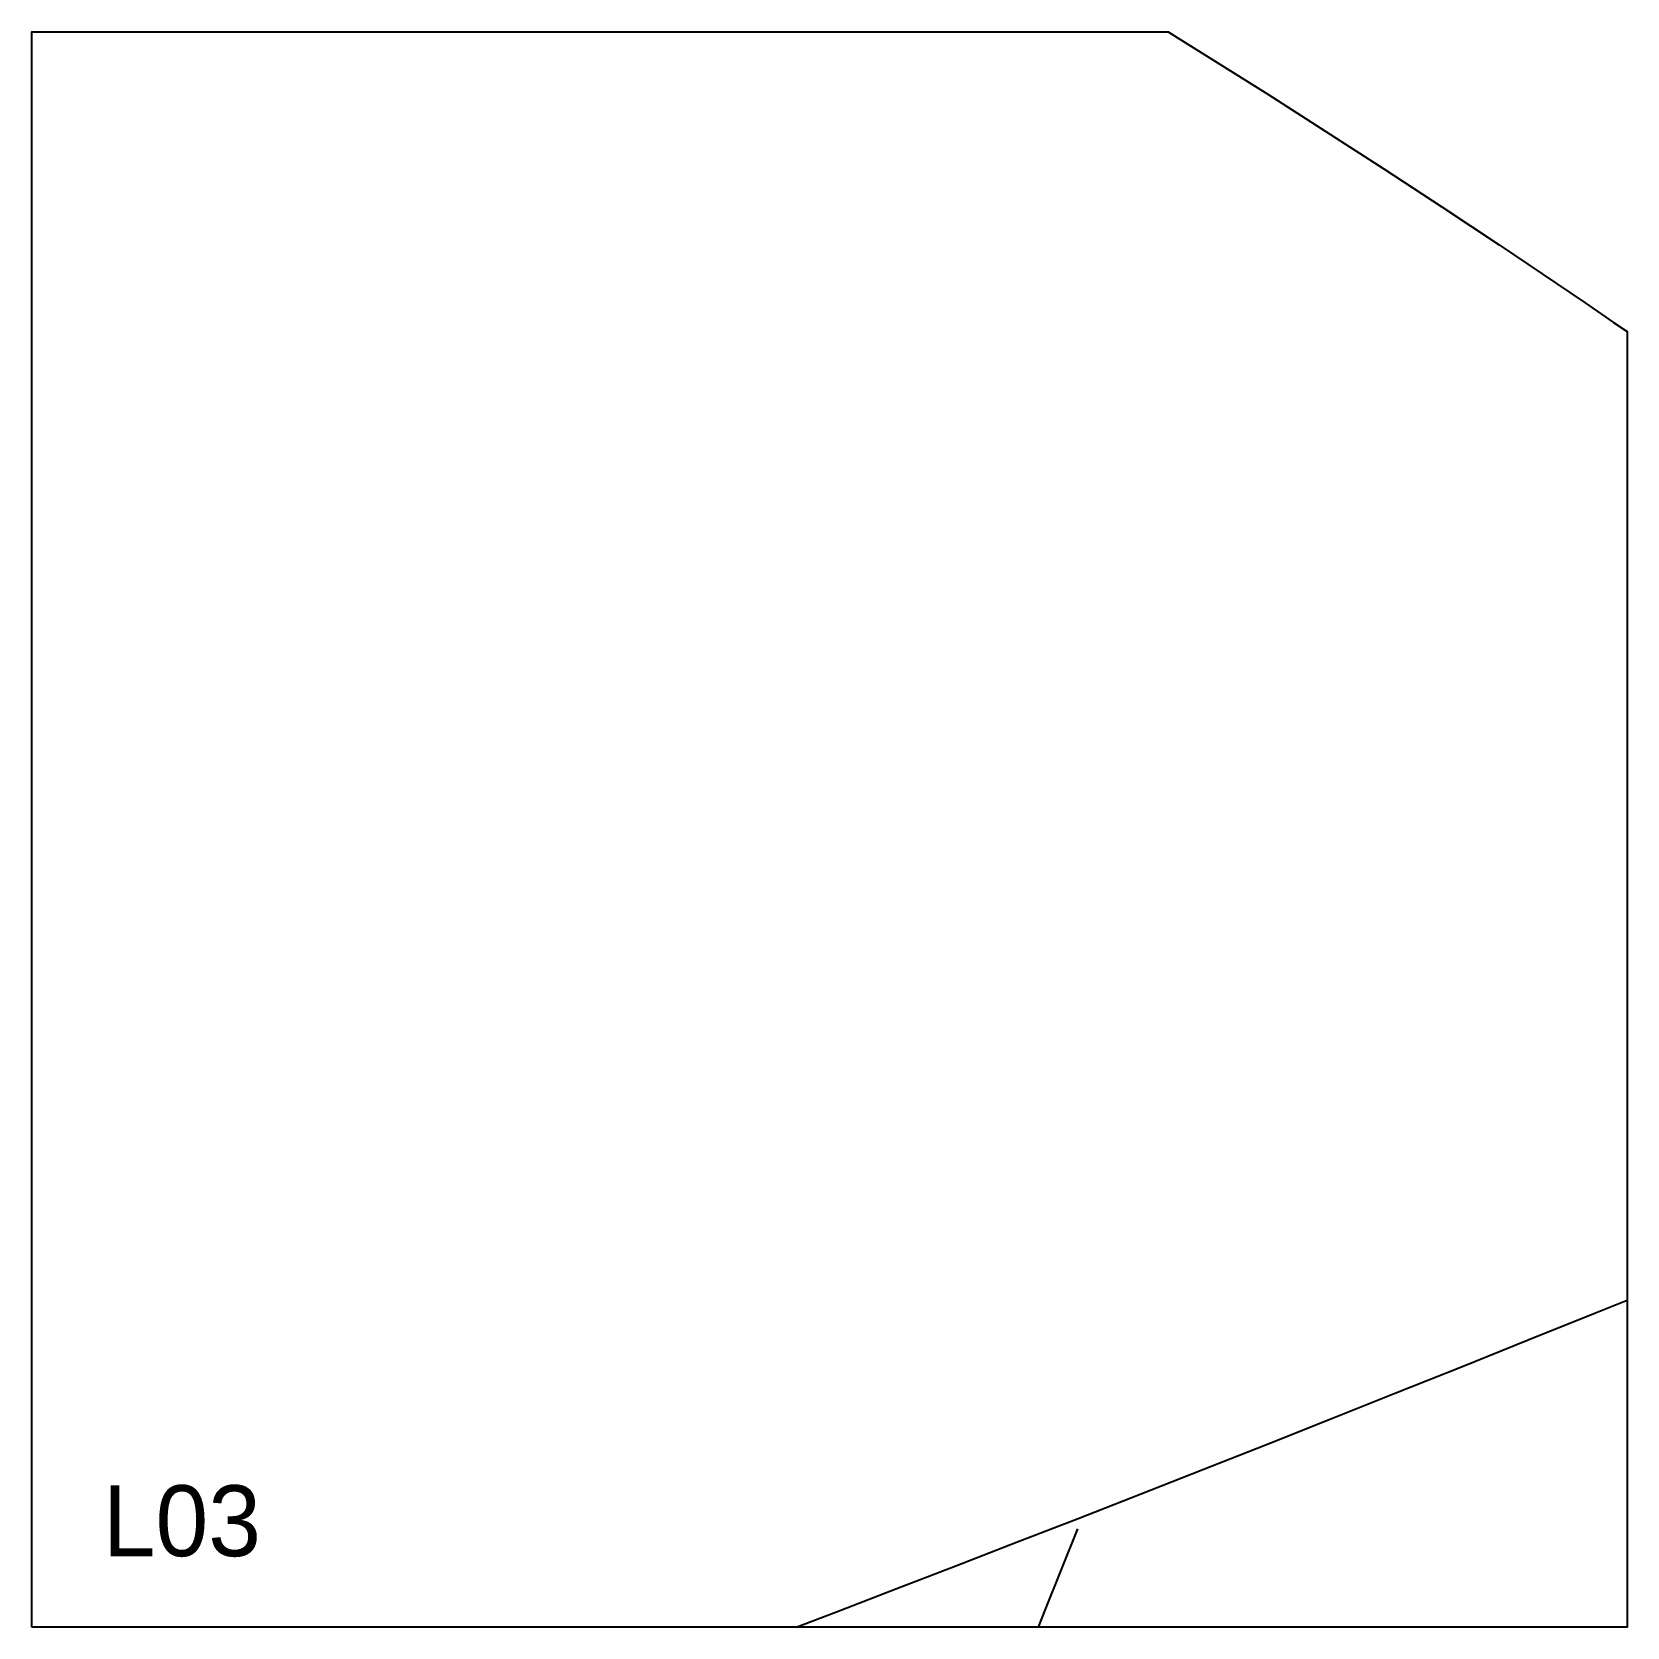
# Model space of a CAD drawing. Header units: millimetres. Extents: x 0 to 900, y 0 to 900.
import ezdxf

# ---------------------------------------------------------------- set-up
doc = ezdxf.new("R2010")
doc.units = ezdxf.units.MM
for name, color, linetype in [('CUT', 1, 'Continuous'), ('DECL', 30, 'Continuous'), ('HOUR30', 8, 'Continuous'), ('ID', 3, 'Continuous')]:
    doc.layers.add(name, color=color, linetype=linetype)

msp = doc.modelspace()

# ---------------------------------------------------------------- linework, layer by layer
at = {"layer": 'CUT'}
msp.add_lwpolyline([(0, 0), (0, 900), (641.02, 900), (647.71, 895.86), (664.25, 885.56), (680.76, 875.22), (697.23, 864.82), (713.68, 854.37), (730.09, 843.87), (746.47, 833.33), (762.81, 822.73), (779.13, 812.08), (795.41, 801.38), (811.66, 790.63), (827.87, 779.83), (844.05, 768.98), (860.2, 758.09), (876.32, 747.14), (892.4, 736.14), (900, 730.91), (900, 0), (0, 0)], close=True, dxfattribs=at)
at = {"layer": 'DECL'}
msp.add_lwpolyline([(431.24, 0), (453.88, 8.65), (487.4, 21.51), (521.3, 34.58), (555.57, 47.86), (590.22, 61.35), (625.27, 75.05), (660.71, 88.96), (696.56, 103.11), (732.82, 117.48), (769.51, 132.08), (806.64, 146.92), (844.21, 162), (882.24, 177.32), (900, 184.51)], dxfattribs=at)
at = {"layer": 'HOUR30'}
msp.add_lwpolyline([(589.99, 55.41), (571.57, 9.51), (567.76, 0)], dxfattribs=at)

# ---------------------------------------------------------------- texts
at = {"layer": 'ID'}
msp.add_text('L03', height=40, dxfattribs=at).set_placement((40, 40))

doc.saveas('drawing.dxf')
